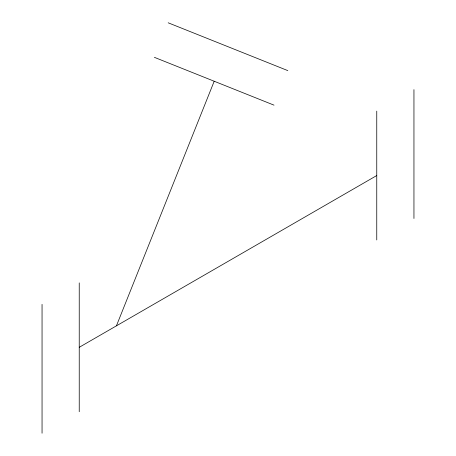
<?xml version="1.0" encoding="UTF-8"?>
<svg xmlns="http://www.w3.org/2000/svg" width="456" height="456" viewBox="0 0 456 456"><rect width="100%" height="100%" fill="white"/><g stroke="black" fill="none" stroke-linecap="round" stroke-linejoin="round"><path stroke-width="0.68" d="M116.428 325.84L214.195 81.242M79.236 347.312L376.759 175.537M168.184 22.8L287.816 70.617M154.385 57.331L274.01 105.148M413.951 89.65L413.951 218.481M376.759 111.121L376.759 239.953M79.236 282.897L79.236 411.728M42.049 304.369L42.049 433.2"/></g></svg>
